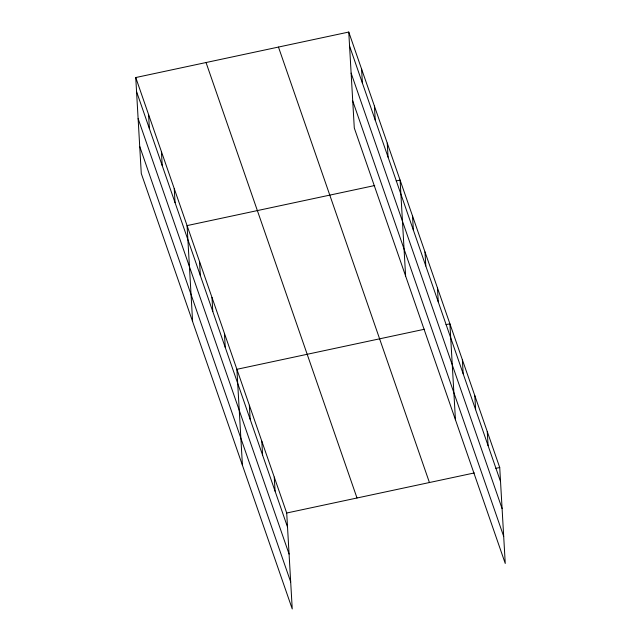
<?xml version="1.0" encoding="UTF-8"?>
<svg xmlns="http://www.w3.org/2000/svg" width="641" height="641" viewBox="0 0 641 641"><rect width="100%" height="100%" fill="white"/><g stroke="black" fill="none" stroke-linecap="round" stroke-linejoin="round"><path stroke-width="0.96" d="M135.748 77.545L286.711 513.008L292.24 608.95L141.276 173.487L135.748 77.545L348.76 32.05L499.724 467.513L505.252 563.455L354.289 127.992L348.76 32.05M374.705 185.529L187.076 225.6L192.604 321.542M396.178 180.938L400.088 180.105L405.617 276.047M424.518 329.234L236.89 369.304L242.426 465.246M446 324.642L449.902 323.809L455.439 419.751M286.711 513.008L474.34 472.938M495.813 468.347L499.724 467.513M349.569 46.096L500.533 481.559M351.124 73.122L502.087 508.585M352.734 100.966L503.698 536.429M278.466 47.065L429.43 482.529M206.041 62.53L357.005 497.993M136.557 91.599L287.521 527.054M138.111 118.617L289.083 554.08M139.722 146.46L290.685 581.924M487.264 431.585L488.081 445.639M474.813 395.665L475.622 409.711M462.361 359.737L463.171 373.783M437.45 287.881L438.26 301.935M424.991 251.961L425.808 266.007M412.54 216.033L413.349 230.079M387.252 143.095L388.061 157.141M374.424 106.077L375.233 120.131M361.588 69.068L362.397 83.114M274.26 477.08L275.069 491.134M261.8 441.16L262.61 455.206M249.349 405.232L250.158 419.278M224.438 333.376L225.247 347.43M211.987 297.456L212.796 311.502M199.527 261.528L200.337 275.582M174.24 188.59L175.049 202.636M161.412 151.572L162.221 165.626M148.576 114.563L149.385 128.609"/></g></svg>
